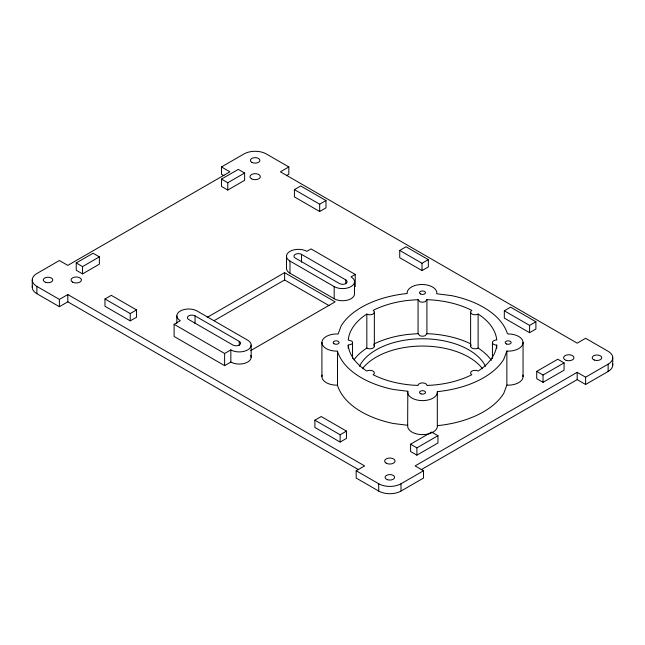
<?xml version="1.0" encoding="UTF-8"?>
<svg xmlns="http://www.w3.org/2000/svg" width="645" height="645" viewBox="0 0 645 645"><rect width="100%" height="100%" fill="white"/><g stroke="black" fill="none" stroke-linecap="round" stroke-linejoin="round"><path stroke-width="0.97" d="M492.425 342.551A4.467 2.58 0 0 0 495.731 345.043L496.747 345.115L496.255 348.179A74.417 42.965 0 0 1 479.549 370.125L478.122 371.052L477.413 370.722A4.467 2.58 0 0 0 471.608 371.294A4.467 2.58 0 0 0 471.834 374.689L469.592 375.809A74.417 42.965 0 0 1 431.392 385.21L426.925 385.436L426.797 384.839A4.467 2.58 0 0 0 422.483 382.928A4.467 2.58 0 0 0 418.17 384.839L418.033 385.428L412.736 385.146A74.417 42.965 0 0 1 374.721 375.503L373.124 374.681L373.753 374.205A4.467 2.58 0 0 0 373.044 371.093A4.467 2.58 0 0 0 367.65 370.682L366.836 371.044L364.877 369.754A74.417 42.965 0 0 1 348.598 347.695L348.203 345.115L351.42 344.253A4.467 2.58 0 0 0 351.799 341.124L348.211 339.996L348.703 336.924A74.417 42.965 0 0 1 365.409 314.978L366.836 314.059L367.65 314.413A4.467 2.58 0 0 0 373.044 314.01A4.467 2.58 0 0 0 373.753 310.898L373.124 310.422L375.366 309.294A74.417 42.965 0 0 1 408.946 300.304L418.057 299.667L419.879 301.691A4.467 2.58 0 0 0 425.313 301.586L426.917 299.675L432.223 299.957A74.417 42.965 0 0 1 470.237 309.6L471.834 310.422L471.181 310.922A4.467 2.58 0 0 0 471.963 314.026A4.467 2.58 0 0 0 477.356 314.397L478.122 314.05L480.09 315.349A74.417 42.965 0 0 1 496.36 337.408L496.763 339.98L495.731 340.06A4.467 2.58 0 0 0 492.425 342.551L492.425 358.564M321.911 376.575L321.911 342.551A14.883 8.595 0 0 0 336.795 351.146L337.545 351.461A86.325 49.842 0 0 0 393.377 389.475L407.817 391.273L407.648 392.023A14.883 8.595 0 0 0 422.531 400.618A14.883 8.595 0 0 0 437.415 392.023L437.907 391.588A86.325 49.842 0 0 0 503.753 359.354L506.865 351.041L508.171 351.146A14.883 8.595 0 0 0 523.055 342.551L523.055 376.575M407.817 391.273L407.648 426.047A14.883 8.595 0 0 0 429.973 433.488M506.865 351.041L506.865 385.073L503.753 393.386A86.325 49.842 0 0 1 437.907 425.611L437.318 425.627L437.318 391.604M373.753 344.922A4.467 2.58 0 0 1 373.044 348.034A4.467 2.58 0 0 1 367.65 348.445L366.836 348.082L365.409 349.001A74.417 42.965 0 0 0 353.887 359.91M223.992 175.698L221.469 174.239L221.469 166.95L243.987 153.945A15.778 9.111 0 0 1 266.296 153.945L288.823 166.95L288.823 174.239L286.299 175.698M76.231 262.95L93.073 253.235L99.386 256.879L99.386 264.168L82.544 273.891L76.231 270.247L76.231 262.95L82.544 266.603L99.386 256.879M221.469 179.1L238.303 169.385L244.616 173.029L244.616 180.318L227.782 190.041L221.469 186.397L221.469 179.1L227.782 182.745L244.616 173.029M221.469 166.95L229.886 171.812L67.814 265.385L59.396 260.524L36.87 273.528A15.778 9.111 0 0 0 36.87 286.404L59.396 299.409L67.814 294.547L364.594 465.9L356.177 470.761L356.177 478.05L378.704 491.055A15.778 9.111 0 0 0 401.013 491.055L423.531 478.05L423.531 470.761L415.114 465.9L577.186 372.326L585.604 377.188L608.13 364.183A15.778 9.111 0 0 0 608.13 351.299L585.604 338.294L577.186 343.156L280.406 171.812L288.823 166.95M32.387 286.066A15.778 9.111 0 0 0 36.87 293.701L59.396 306.706L67.814 301.844L358.507 469.673M104.974 298.99L111.287 295.346L136.547 309.931L136.547 317.219L130.234 320.863L104.974 306.278L104.974 298.99L130.234 313.575L136.547 309.931M294.41 189.622L300.723 185.978L325.983 200.555L325.983 207.851L319.67 211.495L294.41 196.91L294.41 189.622L319.67 204.199L325.983 200.555M174.11 324.322L180.318 320.734A11.908 6.877 0 0 1 180.318 311.019A11.908 6.877 0 0 1 197.152 311.019L247.672 340.181A11.908 6.877 0 0 1 247.672 349.904A11.908 6.877 0 0 1 230.837 349.904L224.621 353.484L174.11 324.322L174.11 336.472L224.621 365.642L230.837 362.055A11.908 6.877 0 0 0 245.205 363.151A11.908 6.877 0 0 0 250.752 355.419M207.198 317.372L284.614 272.674L335.126 301.844L250.752 350.558M214.156 320.646L284.614 279.97L329.031 305.609M355.234 274.439L351.017 276.866A11.908 6.877 0 0 1 351.017 286.59A11.908 6.877 0 0 1 334.183 286.59L289.984 261.072A11.908 6.877 0 0 1 289.984 251.348A11.908 6.877 0 0 1 306.818 251.348L311.027 248.922L355.234 274.439L355.234 286.59M399.731 250.421L406.044 246.777L428.328 259.645L428.328 266.933L422.015 270.586L399.731 257.718L399.731 250.421L422.015 263.289L428.328 259.645M314.881 420.185L321.202 416.533L346.462 431.118L346.462 438.415L340.141 442.059L314.881 427.474L314.881 420.185L340.141 434.762L346.462 431.118M504.325 310.809L510.638 307.165L535.898 321.75L535.898 329.039L529.577 332.683L504.325 318.106L504.325 310.809L529.577 325.394L535.898 321.75M410.583 444.212L431.626 432.061L437.947 435.706L437.947 442.994L416.896 455.144L410.583 451.5L410.583 444.212L416.896 447.856L437.947 435.706M536.721 371.383L557.772 359.233L564.085 362.877L564.085 370.166L543.034 382.316L536.721 378.671L536.721 371.383L543.034 375.027L564.085 362.877M421.217 469.665L577.186 379.615L585.604 384.476L608.13 371.472A15.778 9.111 0 0 0 612.613 363.844M356.177 470.761L378.704 483.758A15.778 9.111 0 0 0 401.013 483.758L423.531 470.761M373.874 344.075L375.366 343.317A74.417 42.965 0 0 1 408.946 334.328L418.057 333.691L418.057 299.667M491.393 360.361A74.417 42.965 0 0 0 480.09 349.38L478.122 348.082L477.356 348.429A4.467 2.58 0 0 1 471.963 348.058A4.467 2.58 0 0 1 471.181 344.954M337.512 351.09L337.512 385.113L336.795 385.17A14.883 8.595 0 0 1 322.137 375.084M426.917 299.675L426.917 333.699L432.223 333.981A74.417 42.965 0 0 1 470.237 343.624M506.865 385.073L508.171 385.17A14.883 8.595 0 0 0 522.829 375.084M407.817 425.305L393.377 423.499A86.325 49.842 0 0 1 337.545 385.484L337.512 385.113M301.554 254.388L345.76 279.906A4.467 2.58 0 0 1 345.76 283.55A4.467 2.58 0 0 1 339.447 283.55L295.241 258.032A4.467 2.58 0 0 1 295.241 254.388A4.467 2.58 0 0 1 301.554 254.388L301.554 262.16M286.493 256.21L286.493 268.36A11.908 6.877 0 0 0 289.984 273.222L334.183 298.74A11.908 6.877 0 0 0 347.155 300.231A11.908 6.877 0 0 0 354.508 293.878L354.508 281.728M195.048 315.881L239.255 341.399A4.467 2.58 0 0 1 239.255 345.043A4.467 2.58 0 0 1 232.942 345.043L188.735 319.525A4.467 2.58 0 0 1 188.735 315.881A4.467 2.58 0 0 1 195.048 315.881L195.048 323.653M437.318 425.627L437.415 426.047A14.883 8.595 0 0 1 430.796 433.19M426.917 333.699L425.313 335.61A4.467 2.58 0 0 1 419.879 335.714L418.057 333.691M612.75 357.741L612.75 365.03M608.13 364.183L608.13 371.472M585.604 377.188L585.604 384.476M577.186 372.326L577.186 379.615M543.034 375.027L543.034 382.316M529.577 325.394L529.577 332.683M496.747 345.115L496.747 348.123M478.122 314.05L478.122 348.082M470.616 312.22L470.616 346.244M422.015 263.289L422.015 270.586M416.896 447.856L416.896 455.144M401.013 483.758L401.013 491.055M378.704 483.758L378.704 491.055M374.35 312.188L374.35 346.212M366.836 314.059L366.836 348.082M352.533 342.39L352.533 358.402M348.203 345.115L348.203 348.123M345.76 279.906L345.76 283.792M340.141 434.762L340.141 442.059M334.183 286.59L334.183 298.74M319.67 204.199L319.67 211.495M289.984 261.072L289.984 273.222M284.614 272.674L284.614 279.97M251.163 345.043L251.163 357.193M239.255 341.399L239.255 345.285M230.837 349.904L230.837 362.055M227.782 182.745L227.782 190.041M224.621 353.484L224.621 365.642M176.827 315.881L176.827 323.355M130.234 313.575L130.234 320.863M82.544 266.603L82.544 273.891M67.814 294.547L67.814 301.844M59.396 299.409L59.396 306.706M36.87 286.404L36.87 293.701M32.25 279.97L32.25 287.259M523.055 342.551A14.883 8.595 0 0 0 508.171 333.957L507.413 333.642A86.325 49.842 0 0 0 451.589 295.628L436.705 293.773L436.859 292.677A14.883 8.595 0 0 0 421.266 284.51A14.883 8.595 0 0 0 407.132 293.515L407.051 293.515A86.325 49.842 0 0 0 341.213 325.749L338.101 334.054L336.795 333.957A14.883 8.595 0 0 0 321.911 342.551M359.45 366.312A65.492 37.805 0 0 1 422.483 338.77A65.492 37.805 0 0 1 485.508 366.312M362.482 368.714A65.492 37.805 0 0 1 422.483 346.059A65.492 37.805 0 0 1 482.476 368.714M334.054 343.769A2.975 1.717 0 0 0 339.028 342.995A2.975 1.717 0 0 0 335.384 340.891A2.975 1.717 0 0 0 334.054 343.769M421.04 393.877A2.975 1.717 0 0 0 425.507 392.394A2.975 1.717 0 0 0 421.04 390.902A2.975 1.717 0 0 0 421.04 393.877M420.379 293.927A2.975 1.717 0 0 0 425.353 293.153A2.975 1.717 0 0 0 421.709 291.048A2.975 1.717 0 0 0 420.379 293.927M506.68 344.043A2.975 1.717 0 0 0 511.146 342.551A2.975 1.717 0 0 0 506.68 341.06A2.975 1.717 0 0 0 506.68 344.043M594.311 360.023A4.765 2.749 0 0 0 601.721 357.935A4.765 2.749 0 0 0 594.884 355.266A4.765 2.749 0 0 0 594.311 360.023M387.476 479.703A4.765 2.749 0 0 0 394.619 477.316A4.765 2.749 0 0 0 387.476 474.938A4.765 2.749 0 0 0 387.476 479.703M251.776 162.33A4.765 2.749 0 0 0 259.742 161.097A4.765 2.749 0 0 0 253.912 157.735A4.765 2.749 0 0 0 251.776 162.33M45.642 282.349A4.765 2.749 0 0 0 52.793 279.97A4.765 2.749 0 0 0 45.642 277.584A4.765 2.749 0 0 0 45.642 282.349M251.461 178.802A5.208 3.007 0 0 0 260.177 177.448A5.208 3.007 0 0 0 253.799 173.771A5.208 3.007 0 0 0 251.461 178.802M566.165 360.345A5.208 3.007 0 0 0 573.977 357.741A5.208 3.007 0 0 0 566.165 355.137A5.208 3.007 0 0 0 566.165 360.345M72.546 282.091A5.208 3.007 0 0 0 81.262 280.744A5.208 3.007 0 0 0 74.885 277.06A5.208 3.007 0 0 0 72.546 282.091M386.17 463.166A5.208 3.007 0 0 0 394.885 461.812A5.208 3.007 0 0 0 388.508 458.127A5.208 3.007 0 0 0 386.17 463.166"/></g></svg>
